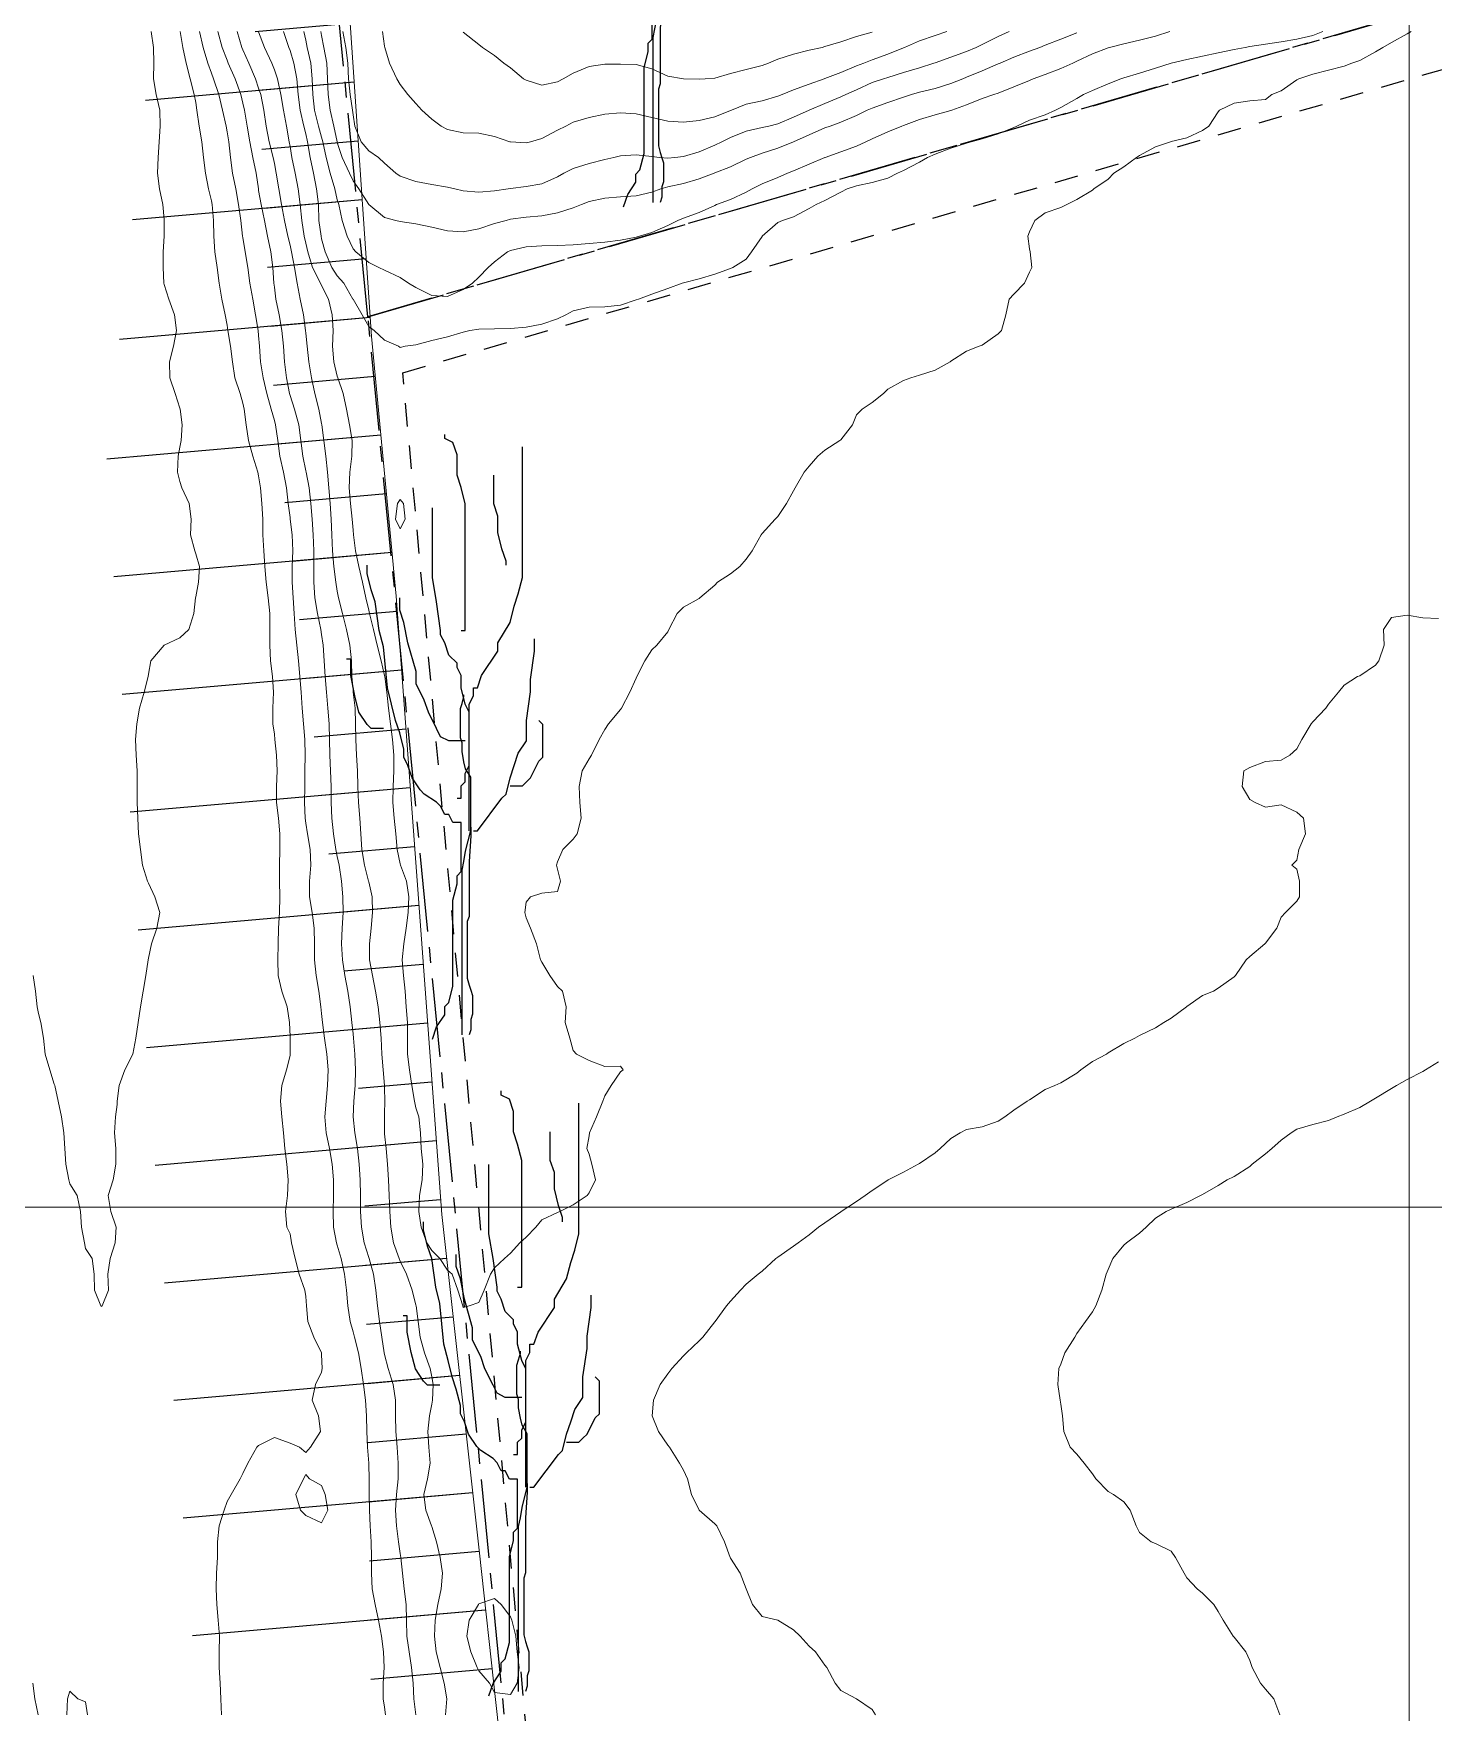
# Model space of a CAD drawing. Header units: centimetres. Extents: x 0 to 642158, y -847 to 649707.
# Drawn here: x 617123.1 to 617167.6, y 621171.3 to 621224.7 of the extents above; entities that cross this region are included whole.
import ezdxf

# ---------------------------------------------------------------- set-up
doc = ezdxf.new("R2010")
doc.units = ezdxf.units.CM
doc.header["$MEASUREMENT"] = 0
doc.linetypes.add('CENTERX2', pattern=[4, 2.5, -0.5, 0.5, -0.5])
doc.linetypes.add('JIS_02_0.7', pattern=[1.35, 0.75, -0.6])
for name, color, linetype, lineweight in [('MEV_grille', 254, 'Continuous', 9), ('MEV_schema paysager_V', 7, 'Continuous', 20), ('MEV_vegetal_V', 7, 'Continuous', 25), ('WAL_parcellaire agricole', 7, 'JIS_02_0.7', 25), ('WAL_topographie 0.5', 253, 'Continuous', 20)]:
    doc.layers.add(name, color=color, linetype=linetype, lineweight=lineweight)
doc.layers.add('MEV_schema paysager_Ha', color=7, linetype='Continuous', lineweight=25, transparency=0.13)
doc.layers.add('SPW_parcellaire cadastral', color=7, linetype='CENTERX2', lineweight=25, true_color=0xff0542)
picture_1 = doc.add_image_def('image2.png', size_in_pixel=(6614, 11023))

# ---------------------------------------------------------------- blocks, each defined once
blk = doc.blocks.new('legende vegetal')
at = {"layer": 'MEV_vegetal_V'}
for points in [[(617141.751, 621218.992), (617141.881, 621219.382), (617142.141, 621219.772), (617142.141, 621220.031), (617142.27, 621220.161), (617142.4, 621220.681), (617142.4, 621223.408), (617142.53, 621223.928), (617142.53, 621224.188), (617142.66, 621224.317), (617142.66, 621225.876)], [(617142.694, 621219.127), (617142.694, 621224.369), (617142.749, 621224.642), (617142.803, 621224.97), (617142.967, 621225.625), (617142.967, 621227.317), (617142.803, 621227.59), (617142.749, 621227.808), (617142.694, 621228.136), (617142.694, 621228.409), (617142.639, 621228.573), (617142.639, 621229.501), (617142.694, 621229.665), (617142.749, 621229.883), (617142.749, 621229.938)], [(617142.967, 621225.734), (617142.967, 621225.461), (617142.913, 621224.642), (617142.913, 621222.895), (617142.858, 621222.731), (617142.858, 621220.929), (617142.913, 621220.711), (617142.967, 621220.547), (617143.022, 621220.383), (617143.022, 621219.783), (617142.967, 621219.619), (617142.967, 621219.291), (617142.913, 621219.127)], [(617136.586, 621205.518), (617136.716, 621205.518), (617136.716, 621209.544), (617136.586, 621210.064), (617136.457, 621210.454), (617136.457, 621211.103), (617136.326, 621211.492), (617136.067, 621211.622), (617136.067, 621211.753)], [(617136.457, 621200.193), (617136.586, 621200.193), (617136.586, 621200.583), (617136.716, 621200.712), (617136.716, 621200.972), (617136.846, 621201.232), (617136.846, 621203.18), (617136.976, 621203.44), (617136.976, 621203.7), (617137.106, 621203.7), (617137.236, 621204.089), (617137.756, 621204.869), (617137.756, 621205.129), (617138.145, 621205.778), (617138.276, 621206.297), (617138.405, 621206.687), (617138.535, 621207.206), (617138.535, 621211.363)], [(617138.015, 621207.596), (617138.015, 621207.726), (617137.886, 621208.116), (617137.756, 621208.635), (617137.756, 621209.155), (617137.626, 621209.544), (617137.626, 621210.454)], [(617136.846, 621199.154), (617136.846, 621202.92), (617136.716, 621203.18), (617136.586, 621203.7), (617136.586, 621204.089), (617136.457, 621204.349), (617136.457, 621204.479), (617136.196, 621204.739), (617136.067, 621205.129), (617135.937, 621205.388), (617135.937, 621205.518), (617135.807, 621206.427), (617135.677, 621207.206), (617135.677, 621209.415)], [(617135.677, 621192.53), (617135.807, 621192.919), (617136.067, 621193.309), (617136.067, 621193.569), (617136.196, 621193.699), (617136.326, 621194.218), (617136.326, 621196.946), (617136.457, 621197.465), (617136.457, 621197.725), (617136.586, 621197.855), (617136.586, 621199.414), (617136.326, 621199.414), (617136.196, 621199.673), (617136.067, 621199.673), (617135.937, 621199.933), (617135.807, 621200.063), (617135.417, 621200.323), (617135.287, 621200.453), (617135.027, 621200.842), (617134.897, 621201.232), (617134.767, 621201.492), (617134.767, 621201.751), (617134.638, 621202.271), (617134.507, 621202.661), (617134.377, 621203.18), (617134.248, 621203.7), (617134.118, 621204.998), (617133.987, 621205.518), (617133.858, 621206.427), (617133.728, 621206.817), (617133.598, 621207.336), (617133.598, 621207.596)], [(617136.716, 621202.011), (617136.196, 621202.011), (617135.937, 621202.141), (617135.807, 621202.401), (617135.547, 621202.92), (617135.417, 621203.31), (617135.157, 621203.83), (617135.157, 621204.219), (617134.897, 621205.129), (617134.767, 621205.778), (617134.638, 621206.167), (617134.638, 621206.557)], [(617136.976, 621199.154), (617137.106, 621199.154), (617137.886, 621200.193), (617138.015, 621200.323), (617138.145, 621200.842), (617138.276, 621201.232), (617138.405, 621201.622), (617138.665, 621202.011), (617138.665, 621202.661), (617138.795, 621203.57), (617138.795, 621203.96), (617138.925, 621204.869), (617138.925, 621205.258)], [(617134.118, 621202.401), (617133.728, 621202.401), (617133.598, 621202.531), (617133.338, 621202.92), (617133.208, 621203.44), (617133.078, 621204.089), (617133.078, 621204.609), (617132.948, 621204.609)], [(617136.62, 621192.665), (617136.62, 621197.906), (617136.675, 621198.18), (617136.73, 621198.507), (617136.894, 621199.162), (617136.894, 621200.855), (617136.73, 621201.128), (617136.675, 621201.346), (617136.62, 621201.674), (617136.62, 621201.947), (617136.565, 621202.11), (617136.565, 621203.038), (617136.62, 621203.203), (617136.675, 621203.421), (617136.675, 621203.475)], [(617138.145, 621200.583), (617138.535, 621200.583), (617138.665, 621200.712), (617138.795, 621200.842), (617139.055, 621201.362), (617139.185, 621201.492), (617139.185, 621202.531), (617139.055, 621202.661)], [(617136.894, 621199.271), (617136.894, 621198.998), (617136.839, 621198.18), (617136.839, 621196.432), (617136.784, 621196.269), (617136.784, 621194.467), (617136.839, 621194.248), (617136.894, 621194.085), (617136.948, 621193.921), (617136.948, 621193.32), (617136.894, 621193.157), (617136.894, 621192.829), (617136.839, 621192.665)], [(617138.382, 621184.651), (617138.512, 621184.651), (617138.512, 621188.677), (617138.382, 621189.196), (617138.252, 621189.586), (617138.252, 621190.236), (617138.122, 621190.625), (617137.862, 621190.755), (617137.862, 621190.885)], [(617138.252, 621179.326), (617138.382, 621179.326), (617138.382, 621179.715), (617138.512, 621179.845), (617138.512, 621180.105), (617138.642, 621180.365), (617138.642, 621182.313), (617138.772, 621182.572), (617138.772, 621182.832), (617138.902, 621182.832), (617139.032, 621183.222), (617139.551, 621184.001), (617139.551, 621184.261), (617139.941, 621184.91), (617140.071, 621185.43), (617140.201, 621185.82), (617140.331, 621186.339), (617140.331, 621190.495)], [(617139.811, 621186.729), (617139.811, 621186.858), (617139.681, 621187.248), (617139.551, 621187.768), (617139.551, 621188.288), (617139.422, 621188.677), (617139.422, 621189.586)], [(617138.642, 621178.286), (617138.642, 621182.053), (617138.512, 621182.313), (617138.382, 621182.832), (617138.382, 621183.222), (617138.252, 621183.482), (617138.252, 621183.612), (617137.992, 621183.871), (617137.862, 621184.261), (617137.732, 621184.521), (617137.732, 621184.651), (617137.603, 621185.56), (617137.473, 621186.339), (617137.473, 621188.547)], [(617137.473, 621171.662), (617137.603, 621172.052), (617137.862, 621172.442), (617137.862, 621172.702), (617137.992, 621172.831), (617138.122, 621173.351), (617138.122, 621176.078), (617138.252, 621176.598), (617138.252, 621176.858), (617138.382, 621176.988), (617138.382, 621178.546), (617138.122, 621178.546), (617137.992, 621178.806), (617137.862, 621178.806), (617137.732, 621179.066), (617137.603, 621179.196), (617137.213, 621179.455), (617137.083, 621179.585), (617136.823, 621179.975), (617136.693, 621180.365), (617136.563, 621180.624), (617136.563, 621180.884), (617136.433, 621181.403), (617136.303, 621181.793), (617136.173, 621182.313), (617136.043, 621182.832), (617135.913, 621184.131), (617135.783, 621184.651), (617135.654, 621185.56), (617135.524, 621185.95), (617135.394, 621186.469), (617135.394, 621186.729)], [(617138.512, 621181.144), (617137.992, 621181.144), (617137.732, 621181.274), (617137.603, 621181.533), (617137.343, 621182.053), (617137.213, 621182.443), (617136.953, 621182.962), (617136.953, 621183.352), (617136.693, 621184.261), (617136.563, 621184.91), (617136.433, 621185.3), (617136.433, 621185.69)], [(617138.772, 621178.286), (617138.902, 621178.286), (617139.681, 621179.326), (617139.811, 621179.455), (617139.941, 621179.975), (617140.071, 621180.365), (617140.201, 621180.754), (617140.461, 621181.144), (617140.461, 621181.793), (617140.591, 621182.702), (617140.591, 621183.092), (617140.721, 621184.001), (617140.721, 621184.391)], [(617135.913, 621181.533), (617135.524, 621181.533), (617135.394, 621181.664), (617135.134, 621182.053), (617135.004, 621182.572), (617134.874, 621183.222), (617134.874, 621183.741), (617134.744, 621183.741)], [(617138.416, 621171.798), (617138.416, 621177.039), (617138.471, 621177.312), (617138.525, 621177.64), (617138.689, 621178.295), (617138.689, 621179.987), (617138.525, 621180.26), (617138.471, 621180.479), (617138.416, 621180.807), (617138.416, 621181.079), (617138.361, 621181.243), (617138.361, 621182.171), (617138.416, 621182.335), (617138.471, 621182.553), (617138.471, 621182.608)], [(617139.941, 621179.715), (617140.331, 621179.715), (617140.461, 621179.845), (617140.591, 621179.975), (617140.851, 621180.495), (617140.981, 621180.624), (617140.981, 621181.664), (617140.851, 621181.793)], [(617138.689, 621178.404), (617138.689, 621178.131), (617138.635, 621177.312), (617138.635, 621175.565), (617138.58, 621175.401), (617138.58, 621173.599), (617138.635, 621173.381), (617138.689, 621173.217), (617138.743, 621173.054), (617138.743, 621172.453), (617138.689, 621172.289), (617138.689, 621171.961), (617138.635, 621171.798)]]:
    blk.add_lwpolyline(points, dxfattribs=at)
blk = doc.blocks.new('*U114')
at = {"layer": 'MEV_grille', "transparency": 33554687}
blk.add_lwpolyline([(-1338.461, 0), (1338.461, 0)], dxfattribs=at)
blk = doc.blocks.new('*U115')
at = {"layer": 'MEV_grille', "color": 0, "linetype": 'ByBlock', "lineweight": -2, "transparency": 16777216}
blk.add_blockref('*U114', (0, -1200), dxfattribs=at)
blk = doc.blocks.new('*U112')
at = {"layer": 'MEV_grille', "transparency": 33554687}
blk.add_lwpolyline([(0, 1825.476), (0, -1825.476)], dxfattribs=at)
blk = doc.blocks.new('*U113')
at = {"layer": 'MEV_grille', "color": 0, "linetype": 'ByBlock', "lineweight": -2, "transparency": 16777216}
blk.add_blockref('*U112', (1800, 0), dxfattribs=at)

msp = doc.modelspace()

# ---------------------------------------------------------------- hatches: boundary and pattern name
at = {"layer": 'MEV_schema paysager_Ha', "transparency": 33554687}
h = msp.add_hatch(dxfattribs=at)
h.set_pattern_fill('ANSI31', color=60, scale=30, angle=320)
h.paths.add_polyline_path([(617169.617, 620973.194), (617165.143, 620997.552), (617163.049, 621011.729), (617162.573, 621023.432), (617161.336, 621028.189), (617160.67, 621031.995), (617159.432, 621036.467), (617156.475, 621053.969), (617156.906, 621060.001), (617157.984, 621066.14), (617158.414, 621069.802), (617158.199, 621075.295), (617157.014, 621080.142), (617155.505, 621084.988), (617154.751, 621088.973), (617151.842, 621094.789), (617149.148, 621099.205), (617146.994, 621101.252), (617145.377, 621102.544), (617143.546, 621103.621), (617141.391, 621107.391), (617140.307, 621121.334), (617138.581, 621134.515), (617137.596, 621148.681), (617137.947, 621158.301), (617138.342, 621166.601), (617137.255, 621176.482), (617136.069, 621187.153), (617134.618, 621206.801), (617133.841, 621215.056), (617132.235, 621238.569), (617131.105, 621276.162), (617130.662, 621320.72), (617129.383, 621365.826), (617128.171, 621391.821), (617126.408, 621441.701), (617124.527, 621449.888), (617124.527, 621453.399), (617124.884, 621455.482), (617126.075, 621456.85), (617127.265, 621458.873), (617127.265, 621461.254), (617125.649, 621473.672), (617125.524, 621482.896), (617125.025, 621497.979), (617124.776, 621519.544), (617124.92, 621540.094), (617125.983, 621565.584), (617126.337, 621580.453), (617126.163, 621598.374), (617127.186, 621608.874), (617130.532, 621615.192), (617131.834, 621617.887), (617134.298, 621627.22), (617135.042, 621631.96), (617135.135, 621640.047), (617136.158, 621649.713), (617136.911, 621670.5), (617129.26, 621649.205), (617124.61, 621628.36), (617120.259, 621606.016), (617117.259, 621583.371), (617115.237, 621541.083), (617114.562, 621520.401), (617115.536, 621487.717), (617112.094, 621474.528), (617111.291, 621462.83), (617115.078, 621434.173), (617114.685, 621412.686), (617116.517, 621383.817), (617118.213, 621359.713), (617121.633, 621297.519), (617122.293, 621280.379), (617124.809, 621252.783), (617126.661, 621222.595), (617125.403, 621211.007), (617126.795, 621190.875), (617128.52, 621169.158), (617130.485, 621161.793), (617131.444, 621155.186), (617130.649, 621150.827), (617132.125, 621142.753), (617132.79, 621125.456), (617134.954, 621111.319), (617137.702, 621098.468), (617139.749, 621087.381), (617141.795, 621083.246), (617143.417, 621082.42), (617144.557, 621081.575), (617145.493, 621080.194), (617145.463, 621077.083), (617144.023, 621074.463), (617144.278, 621071.03), (617145.295, 621066.579), (617147.455, 621053.531), (617147.76, 621048.137), (617148.575, 621044.067), (617151.222, 621037.452), (617151.12, 621031.956), (617151.633, 621023.148), (617154.427, 621011.658), (617158.897, 620988.919), (617162.537, 620970.568), (617168.729, 620939.186), (617182.921, 620879.156), (617188.263, 620855.446), (617193.71, 620854.003), (617187.498, 620892.108), (617176.811, 620939.879)])
h = msp.add_hatch(dxfattribs=at)
h.set_pattern_fill('ANSI31', color=60, scale=15, angle=320)
h.paths.add_polyline_path([(617169.617, 620973.194), (617165.143, 620997.552), (617163.049, 621011.729), (617162.573, 621023.432), (617161.336, 621028.189), (617160.67, 621031.995), (617159.432, 621036.467), (617156.475, 621053.969), (617156.906, 621060.001), (617157.984, 621066.14), (617158.414, 621069.802), (617158.199, 621075.295), (617157.014, 621080.142), (617155.505, 621084.988), (617154.751, 621088.973), (617151.842, 621094.789), (617149.148, 621099.205), (617146.994, 621101.252), (617145.377, 621102.544), (617143.546, 621103.621), (617141.391, 621107.391), (617140.307, 621121.334), (617138.581, 621134.515), (617137.596, 621148.681), (617137.947, 621158.301), (617138.342, 621166.601), (617137.255, 621176.482), (617136.069, 621187.153), (617134.618, 621206.801), (617133.841, 621215.056), (617132.235, 621238.569), (617131.105, 621276.162), (617130.662, 621320.72), (617129.383, 621365.826), (617128.171, 621391.821), (617126.408, 621441.701), (617124.527, 621449.888), (617124.527, 621453.399), (617124.884, 621455.482), (617126.075, 621456.85), (617127.265, 621458.873), (617127.265, 621461.254), (617125.649, 621473.672), (617125.524, 621482.896), (617125.025, 621497.979), (617124.776, 621519.544), (617124.92, 621540.094), (617125.983, 621565.584), (617126.337, 621580.453), (617126.163, 621598.374), (617127.186, 621608.874), (617130.532, 621615.192), (617131.834, 621617.887), (617134.298, 621627.22), (617135.042, 621631.96), (617135.135, 621640.047), (617136.158, 621649.713), (617136.911, 621670.5), (617132.957, 621648.368), (617129.989, 621627.895), (617123.162, 621605.493), (617122.123, 621583.834), (617121.418, 621540.656), (617120.578, 621519.454), (617120.8, 621487.646), (617120.576, 621474.663), (617119.681, 621463.134), (617121.439, 621434.424), (617121.208, 621413.2), (617123.756, 621383.971), (617124.633, 621359.105), (617126.907, 621297.599), (617127.217, 621280.099), (617128.476, 621252.652), (617130.286, 621222.294), (617130.788, 621212.114), (617133.595, 621189.8), (617133.864, 621168.997), (617134.545, 621163.04), (617136.407, 621155.367), (617136.033, 621153.22), (617137.061, 621150.231), (617136.705, 621143.134), (617138.509, 621125.82), (617138.985, 621114.157), (617141.16, 621102.299), (617147.01, 621090.064), (617151.616, 621087.22), (617153.107, 621084.646), (617154.311, 621082.965), (617155.38, 621081.272), (617156.272, 621077.352), (617156.539, 621073.164), (617152.956, 621057.576), (617153.92, 621035.982), (617159.694, 621019.068), (617160.419, 620997.657), (617177.679, 620920.157), (617193.56, 620854.923), (617187.498, 620892.108)])

# ---------------------------------------------------------------- linework, layer by layer
at = {"layer": 'MEV_schema paysager_V', "color": 7, "true_color": 0xffffff}
msp.add_lwpolyline([(617140.307, 621121.334), (617138.581, 621134.515), (617137.596, 621148.681), (617137.947, 621158.301), (617138.342, 621166.601), (617137.255, 621176.482), (617136.069, 621187.153), (617134.618, 621206.801), (617133.841, 621215.056), (617132.235, 621238.569)], dxfattribs=at)
at = {"layer": 'SPW_parcellaire cadastral'}
for points in [[(617201.035, 621235.28), (617133.725, 621215.689), (617131.404, 621239.475), (617134.863, 621279.597), (617137.651, 621349.657), (617132.11, 621409.755), (617135.38, 621410.293), (617136.513, 621406.936), (617140.785, 621394.676), (617159.465, 621344.465), (617169.362, 621317.866), (617174.805, 621303.598), (617201.035, 621235.28)], [(617241.275, 621070.317), (617169.567, 621047.434), (617166.894, 621049.214), (617162.686, 621066.403), (617160.38, 621076.829), (617156.839, 621097.39), (617148.682, 621109.262), (617140.291, 621148.374), (617133.725, 621215.689), (617201.035, 621235.28), (617206.182, 621236.778), (617209.847, 621217.085), (617219.866, 621163.255), (617220.777, 621158.785), (617223.168, 621146.016), (617230.543, 621107.747), (617231.474, 621096.827), (617231.832, 621092.068), (617237.43, 621089.618), (617241.275, 621070.317)]]:
    msp.add_lwpolyline(points, dxfattribs=at)
at = {"layer": 'WAL_parcellaire agricole'}
msp.add_lwpolyline([(617235.845, 621089.917), (617230.845, 621089.917), (617187.846, 621087.912), (617168.846, 621086.909), (617161.846, 621088.909), (617149.844, 621102.907), (617144.843, 621113.906), (617141.84, 621136.906), (617134.831, 621213.904), (617205.078, 621234.412), (617212.832, 621203.663), (617217.084, 621181.164), (617220.336, 621164.165), (617230.843, 621108.416), (617235.845, 621089.917)], dxfattribs=at)
at = {"layer": 'WAL_topographie 0.5'}
for points in [[(617123.084, 621194.75), (617123.157, 621194.25), (617123.216, 621193.75), (617123.25, 621193.54), (617123.333, 621193.25), (617123.408, 621192.75), (617123.465, 621192.25), (617123.619, 621191.75), (617123.75, 621191.288), (617123.77, 621191.25), (617123.883, 621190.75), (617123.987, 621190.25), (617124.06, 621189.75), (617124.095, 621189.25), (617124.128, 621188.75), (617124.219, 621188.25), (617124.25, 621188.125), (617124.488, 621187.75), (617124.588, 621187.25), (617124.619, 621186.75), (617124.718, 621186.25), (617124.75, 621186.066), (617124.964, 621185.75), (617125.024, 621185.25), (617125.03, 621184.75), (617125.24, 621184.25), (617125.25, 621184.226), (617125.273, 621184.25), (617125.477, 621184.75), (617125.456, 621185.25), (617125.536, 621185.75), (617125.696, 621186.25), (617125.718, 621186.75), (617125.55, 621187.25), (617125.471, 621187.75), (617125.628, 621188.25), (617125.717, 621188.75), (617125.71, 621189.25), (617125.671, 621189.75), (617125.699, 621190.25), (617125.75, 621190.65), (617125.757, 621190.75), (617125.817, 621191.25), (617126, 621191.75), (617126.25, 621192.25), (617126.25, 621192.25), (617126.348, 621192.75), (617126.422, 621193.25), (617126.491, 621193.75), (617126.578, 621194.25), (617126.661, 621194.75), (617126.741, 621195.25), (617126.75, 621195.3), (617126.85, 621195.75), (617127.02, 621196.25), (617127.107, 621196.75), (617126.953, 621197.25), (617126.75, 621197.679), (617126.717, 621197.75), (617126.559, 621198.25), (617126.494, 621198.75), (617126.432, 621199.25), (617126.41, 621199.75), (617126.392, 621200.25), (617126.386, 621200.75), (617126.391, 621201.25), (617126.353, 621201.75), (617126.332, 621202.25), (617126.379, 621202.75), (617126.459, 621203.25), (617126.616, 621203.75), (617126.741, 621204.25), (617126.75, 621204.321), (617126.823, 621204.75), (617127.25, 621205.25), (617127.25, 621205.25), (617127.75, 621205.483), (617128.037, 621205.75), (617128.19, 621206.25), (617128.244, 621206.75), (617128.25, 621206.781), (617128.34, 621207.25), (617128.372, 621207.75), (617128.25, 621208.15), (617128.218, 621208.25), (617128.083, 621208.75), (617128.105, 621209.25), (617128.047, 621209.75), (617127.812, 621210.25), (617127.75, 621210.45), (617127.674, 621210.75), (617127.695, 621211.25), (617127.75, 621211.546), (617127.784, 621211.75), (617127.819, 621212.25), (617127.758, 621212.75), (617127.75, 621212.776), (617127.601, 621213.25), (617127.423, 621213.75), (617127.414, 621214.25), (617127.546, 621214.75), (617127.641, 621215.25), (617127.58, 621215.75), (617127.392, 621216.25), (617127.25, 621216.712), (617127.239, 621216.75), (617127.212, 621217.25), (617127.219, 621217.75), (617127.243, 621218.25), (617127.25, 621218.625), (617127.253, 621218.75), (617127.25, 621218.776), (617127.203, 621219.25), (617127.103, 621219.75), (617127.033, 621220.25), (617127.058, 621220.75), (617127.088, 621221.25), (617127.119, 621221.75), (617127.11, 621222.25), (617126.999, 621222.75), (617126.91, 621223.25), (617126.922, 621223.75), (617126.907, 621224.25), (617126.837, 621224.75)], [(617129.072, 621171.25), (617129.052, 621171.75), (617129.024, 621172.25), (617128.999, 621172.75), (617129.001, 621173.25), (617129.007, 621173.75), (617128.969, 621174.25), (617128.926, 621174.75), (617128.905, 621175.25), (617128.911, 621175.75), (617128.938, 621176.25), (617128.94, 621176.75), (617128.995, 621177.25), (617129.156, 621177.75), (617129.25, 621178.023), (617129.373, 621178.25), (617129.668, 621178.75), (617129.75, 621178.917), (617129.908, 621179.25), (617130.194, 621179.75), (617130.25, 621179.81), (617130.75, 621180.065), (617131.25, 621179.885), (617131.546, 621179.75), (617131.75, 621179.583), (617131.895, 621179.75), (617132.214, 621180.25), (617132.158, 621180.75), (617131.949, 621181.25), (617132.058, 621181.75), (617132.25, 621182.143), (617132.271, 621182.25), (617132.25, 621182.7), (617132.246, 621182.75), (617132.003, 621183.25), (617131.809, 621183.75), (617131.771, 621184.25), (617131.75, 621184.542), (617131.718, 621184.75), (617131.543, 621185.25), (617131.408, 621185.75), (617131.293, 621186.25), (617131.25, 621186.536), (617131.145, 621186.75), (617131.103, 621187.25), (617131.167, 621187.75), (617131.191, 621188.25), (617131.147, 621188.75), (617131.081, 621189.25), (617131.036, 621189.75), (617130.985, 621190.25), (617130.946, 621190.75), (617130.991, 621191.25), (617131.138, 621191.75), (617131.25, 621192.2), (617131.256, 621192.25), (617131.252, 621192.75), (617131.25, 621192.806), (617131.229, 621193.25), (617131.155, 621193.75), (617130.983, 621194.25), (617130.866, 621194.75), (617130.862, 621195.25), (617130.868, 621195.75), (617130.88, 621196.25), (617130.915, 621196.75), (617130.922, 621197.25), (617130.917, 621197.75), (617130.916, 621198.25), (617130.923, 621198.75), (617130.924, 621199.25), (617130.877, 621199.75), (617130.819, 621200.25), (617130.82, 621200.75), (617130.837, 621201.25), (617130.818, 621201.75), (617130.765, 621202.25), (617130.75, 621202.422), (617130.704, 621202.75), (617130.706, 621203.25), (617130.727, 621203.75), (617130.687, 621204.25), (617130.63, 621204.75), (617130.604, 621205.25), (617130.609, 621205.75), (617130.608, 621206.25), (617130.553, 621206.75), (617130.488, 621207.25), (617130.451, 621207.75), (617130.411, 621208.25), (617130.388, 621208.75), (617130.379, 621209.25), (617130.349, 621209.75), (617130.305, 621210.25), (617130.25, 621210.627), (617130.226, 621210.75), (617130.07, 621211.25), (617129.928, 621211.75), (617129.852, 621212.25), (617129.79, 621212.75), (617129.75, 621212.939), (617129.661, 621213.25), (617129.499, 621213.75), (617129.416, 621214.25), (617129.357, 621214.75), (617129.276, 621215.25), (617129.25, 621215.417), (617129.19, 621215.75), (617129.084, 621216.25), (617128.994, 621216.75), (617128.931, 621217.25), (617128.86, 621217.75), (617128.825, 621218.25), (617128.817, 621218.75), (617128.774, 621219.25), (617128.75, 621219.371), (617128.661, 621219.75), (617128.558, 621220.25), (617128.499, 621220.75), (617128.441, 621221.25), (617128.365, 621221.75), (617128.291, 621222.25), (617128.25, 621222.497), (617128.204, 621222.75), (617128.077, 621223.25), (617127.947, 621223.75), (617127.845, 621224.25), (617127.758, 621224.75)], [(617134.281, 621171.25), (617134.25, 621171.486), (617134.212, 621171.75), (617134.213, 621172.25), (617134.236, 621172.75), (617134.221, 621173.25), (617134.15, 621173.75), (617134.063, 621174.25), (617133.954, 621174.75), (617133.857, 621175.25), (617133.833, 621175.75), (617133.842, 621176.25), (617133.828, 621176.75), (617133.796, 621177.25), (617133.777, 621177.75), (617133.768, 621178.25), (617133.762, 621178.75), (617133.75, 621179.204), (617133.748, 621179.25), (617133.707, 621179.75), (617133.684, 621180.25), (617133.675, 621180.75), (617133.648, 621181.25), (617133.587, 621181.75), (617133.506, 621182.25), (617133.421, 621182.75), (617133.297, 621183.25), (617133.25, 621183.422), (617133.155, 621183.75), (617133.081, 621184.25), (617133.042, 621184.75), (617132.984, 621185.25), (617132.869, 621185.75), (617132.75, 621186.18), (617132.729, 621186.25), (617132.635, 621186.75), (617132.618, 621187.25), (617132.629, 621187.75), (617132.627, 621188.25), (617132.591, 621188.75), (617132.507, 621189.25), (617132.401, 621189.75), (617132.357, 621190.25), (617132.395, 621190.75), (617132.443, 621191.25), (617132.457, 621191.75), (617132.422, 621192.25), (617132.343, 621192.75), (617132.278, 621193.25), (617132.25, 621193.541), (617132.23, 621193.75), (617132.163, 621194.25), (617132.081, 621194.75), (617132.031, 621195.25), (617132.026, 621195.75), (617132.013, 621196.25), (617131.952, 621196.75), (617131.872, 621197.25), (617131.868, 621197.75), (617131.907, 621198.25), (617131.885, 621198.75), (617131.803, 621199.25), (617131.75, 621199.585), (617131.725, 621199.75), (617131.703, 621200.25), (617131.715, 621200.75), (617131.722, 621201.25), (617131.729, 621201.75), (617131.72, 621202.25), (617131.678, 621202.75), (617131.638, 621203.25), (617131.606, 621203.75), (617131.564, 621204.25), (617131.519, 621204.75), (617131.464, 621205.25), (617131.414, 621205.75), (617131.383, 621206.25), (617131.346, 621206.75), (617131.312, 621207.25), (617131.316, 621207.75), (617131.338, 621208.25), (617131.321, 621208.75), (617131.256, 621209.25), (617131.25, 621209.302), (617131.19, 621209.75), (617131.137, 621210.25), (617131.036, 621210.75), (617130.929, 621211.25), (617130.863, 621211.75), (617130.786, 621212.25), (617130.75, 621212.391), (617130.654, 621212.75), (617130.51, 621213.25), (617130.39, 621213.75), (617130.315, 621214.25), (617130.283, 621214.75), (617130.25, 621215.093), (617130.233, 621215.25), (617130.152, 621215.75), (617130.062, 621216.25), (617129.969, 621216.75), (617129.903, 621217.25), (617129.826, 621217.75), (617129.75, 621218.206), (617129.742, 621218.25), (617129.682, 621218.75), (617129.614, 621219.25), (617129.522, 621219.75), (617129.422, 621220.25), (617129.353, 621220.75), (617129.302, 621221.25), (617129.25, 621221.564), (617129.214, 621221.75), (617129.106, 621222.25), (617128.986, 621222.75), (617128.816, 621223.25), (617128.75, 621223.428), (617128.638, 621223.75), (617128.488, 621224.25), (617128.366, 621224.75)], [(617135.249, 621171.25), (617135.188, 621171.75), (617135.16, 621172.25), (617135.113, 621172.75), (617135.032, 621173.25), (617134.965, 621173.75), (617134.954, 621174.25), (617134.939, 621174.75), (617134.872, 621175.25), (617134.818, 621175.75), (617134.773, 621176.25), (617134.75, 621176.377), (617134.7, 621176.75), (617134.627, 621177.25), (617134.603, 621177.75), (617134.637, 621178.25), (617134.68, 621178.75), (617134.687, 621179.25), (617134.648, 621179.75), (617134.606, 621180.25), (617134.6, 621180.75), (617134.595, 621181.25), (617134.521, 621181.75), (617134.365, 621182.25), (617134.25, 621182.702), (617134.241, 621182.75), (617134.169, 621183.25), (617134.095, 621183.75), (617134.029, 621184.25), (617133.98, 621184.75), (617133.904, 621185.25), (617133.76, 621185.75), (617133.75, 621185.783), (617133.609, 621186.25), (617133.518, 621186.75), (617133.489, 621187.25), (617133.487, 621187.75), (617133.477, 621188.25), (617133.446, 621188.75), (617133.389, 621189.25), (617133.309, 621189.75), (617133.251, 621190.25), (617133.273, 621190.75), (617133.322, 621191.25), (617133.329, 621191.75), (617133.303, 621192.25), (617133.264, 621192.75), (617133.25, 621192.893), (617133.213, 621193.25), (617133.157, 621193.75), (617133.086, 621194.25), (617132.99, 621194.75), (617132.911, 621195.25), (617132.884, 621195.75), (617132.9, 621196.25), (617132.932, 621196.75), (617132.93, 621197.25), (617132.882, 621197.75), (617132.805, 621198.25), (617132.75, 621198.531), (617132.706, 621198.75), (617132.627, 621199.25), (617132.576, 621199.75), (617132.558, 621200.25), (617132.556, 621200.75), (617132.53, 621201.25), (617132.508, 621201.75), (617132.504, 621202.25), (617132.488, 621202.75), (617132.453, 621203.25), (617132.402, 621203.75), (617132.361, 621204.25), (617132.336, 621204.75), (617132.298, 621205.25), (617132.25, 621205.588), (617132.228, 621205.75), (617132.12, 621206.25), (617132.032, 621206.75), (617132, 621207.25), (617132.001, 621207.75), (617132, 621208.25), (617131.985, 621208.75), (617131.948, 621209.25), (617131.906, 621209.75), (617131.854, 621210.25), (617131.759, 621210.75), (617131.75, 621210.793), (617131.653, 621211.25), (617131.595, 621211.75), (617131.523, 621212.25), (617131.386, 621212.75), (617131.25, 621213.181), (617131.229, 621213.25), (617131.131, 621213.75), (617131.076, 621214.25), (617131.04, 621214.75), (617130.992, 621215.25), (617130.901, 621215.75), (617130.801, 621216.25), (617130.75, 621216.632), (617130.734, 621216.75), (617130.702, 621217.25), (617130.639, 621217.75), (617130.535, 621218.25), (617130.435, 621218.75), (617130.331, 621219.25), (617130.25, 621219.703), (617130.241, 621219.75), (617130.167, 621220.25), (617130.07, 621220.75), (617129.967, 621221.25), (617129.881, 621221.75), (617129.799, 621222.25), (617129.75, 621222.48), (617129.687, 621222.75), (617129.505, 621223.25), (617129.287, 621223.75), (617129.25, 621223.841), (617129.093, 621224.25), (617128.953, 621224.75)], [(617136.184, 621171.25), (617136.229, 621171.75), (617136.152, 621172.25), (617136.015, 621172.75), (617135.897, 621173.25), (617135.835, 621173.75), (617135.865, 621174.25), (617135.945, 621174.75), (617136.048, 621175.25), (617136.091, 621175.75), (617136.022, 621176.25), (617135.904, 621176.75), (617135.75, 621177.23), (617135.744, 621177.25), (617135.564, 621177.75), (617135.505, 621178.25), (617135.612, 621178.75), (617135.707, 621179.25), (617135.664, 621179.75), (617135.627, 621180.25), (617135.686, 621180.75), (617135.75, 621181.118), (617135.775, 621181.25), (617135.795, 621181.75), (617135.75, 621181.995), (617135.699, 621182.25), (617135.519, 621182.75), (617135.382, 621183.25), (617135.323, 621183.75), (617135.253, 621184.25), (617135.25, 621184.263), (617135.13, 621184.75), (617134.954, 621185.25), (617134.75, 621185.664), (617134.715, 621185.75), (617134.537, 621186.25), (617134.451, 621186.75), (617134.415, 621187.25), (617134.4, 621187.75), (617134.377, 621188.25), (617134.343, 621188.75), (617134.299, 621189.25), (617134.25, 621189.714), (617134.247, 621189.75), (617134.246, 621190.25), (617134.25, 621190.35), (617134.264, 621190.75), (617134.25, 621191.179), (617134.248, 621191.25), (617134.206, 621191.75), (617134.168, 621192.25), (617134.14, 621192.75), (617134.105, 621193.25), (617134.047, 621193.75), (617133.967, 621194.25), (617133.864, 621194.75), (617133.778, 621195.25), (617133.775, 621195.75), (617133.827, 621196.25), (617133.867, 621196.75), (617133.859, 621197.25), (617133.75, 621197.728), (617133.746, 621197.75), (617133.61, 621198.25), (617133.526, 621198.75), (617133.497, 621199.25), (617133.465, 621199.75), (617133.424, 621200.25), (617133.407, 621200.75), (617133.394, 621201.25), (617133.364, 621201.75), (617133.335, 621202.25), (617133.329, 621202.75), (617133.315, 621203.25), (617133.256, 621203.75), (617133.25, 621203.821), (617133.217, 621204.25), (617133.203, 621204.75), (617133.147, 621205.25), (617133.041, 621205.75), (617132.916, 621206.25), (617132.791, 621206.75), (617132.75, 621206.965), (617132.702, 621207.25), (617132.645, 621207.75), (617132.6, 621208.25), (617132.575, 621208.75), (617132.554, 621209.25), (617132.519, 621209.75), (617132.478, 621210.25), (617132.44, 621210.75), (617132.391, 621211.25), (617132.324, 621211.75), (617132.258, 621212.25), (617132.25, 621212.293), (617132.164, 621212.75), (617132.036, 621213.25), (617131.928, 621213.75), (617131.849, 621214.25), (617131.789, 621214.75), (617131.75, 621215.162), (617131.742, 621215.25), (617131.672, 621215.75), (617131.568, 621216.25), (617131.47, 621216.75), (617131.389, 621217.25), (617131.296, 621217.75), (617131.25, 621217.96), (617131.176, 621218.25), (617131.073, 621218.75), (617130.98, 621219.25), (617130.888, 621219.75), (617130.812, 621220.25), (617130.75, 621220.562), (617130.711, 621220.75), (617130.586, 621221.25), (617130.49, 621221.75), (617130.417, 621222.25), (617130.319, 621222.75), (617130.25, 621222.956), (617130.153, 621223.25), (617129.936, 621223.75), (617129.75, 621224.173), (617129.718, 621224.25), (617129.566, 621224.75)], [(617136.942, 621184.25), (617136.75, 621184.193), (617136.735, 621184.25), (617136.583, 621184.75), (617136.398, 621185.25), (617136.25, 621185.385), (617136.004, 621185.75), (617135.75, 621186.004), (617135.595, 621186.25), (617135.412, 621186.75), (617135.337, 621187.25), (617135.368, 621187.75), (617135.446, 621188.25), (617135.465, 621188.75), (617135.414, 621189.25), (617135.394, 621189.75), (617135.339, 621190.25), (617135.25, 621190.542), (617135.202, 621190.75), (617135.117, 621191.25), (617135.044, 621191.75), (617134.981, 621192.25), (617134.984, 621192.75), (617134.985, 621193.25), (617134.941, 621193.75), (617134.909, 621194.25), (617134.856, 621194.75), (617134.807, 621195.25), (617134.861, 621195.75), (617134.943, 621196.25), (617135.003, 621196.75), (617135.026, 621197.25), (617134.953, 621197.75), (617134.762, 621198.25), (617134.75, 621198.294), (617134.651, 621198.75), (617134.611, 621199.25), (617134.553, 621199.75), (617134.512, 621200.25), (617134.521, 621200.75), (617134.546, 621201.25), (617134.545, 621201.75), (617134.501, 621202.25), (617134.437, 621202.75), (617134.378, 621203.25), (617134.33, 621203.75), (617134.261, 621204.25), (617134.25, 621204.288), (617134.145, 621204.75), (617134.015, 621205.25), (617133.902, 621205.75), (617133.779, 621206.25), (617133.75, 621206.362), (617133.659, 621206.75), (617133.549, 621207.25), (617133.439, 621207.75), (617133.332, 621208.25), (617133.263, 621208.75), (617133.25, 621208.899), (617133.227, 621209.25), (617133.172, 621209.75), (617133.127, 621210.25), (617133.147, 621210.75), (617133.209, 621211.25), (617133.218, 621211.75), (617133.137, 621212.25), (617133.044, 621212.75), (617132.934, 621213.25), (617132.768, 621213.75), (617132.75, 621213.801), (617132.638, 621214.25), (617132.598, 621214.75), (617132.615, 621215.25), (617132.585, 621215.75), (617132.468, 621216.25), (617132.25, 621216.682), (617132.217, 621216.75), (617131.967, 621217.25), (617131.816, 621217.75), (617131.75, 621218.027), (617131.698, 621218.25), (617131.62, 621218.75), (617131.574, 621219.25), (617131.505, 621219.75), (617131.411, 621220.25), (617131.309, 621220.75), (617131.25, 621221.095), (617131.222, 621221.25), (617131.137, 621221.75), (617131.043, 621222.25), (617130.957, 621222.75), (617130.85, 621223.25), (617130.75, 621223.54), (617130.666, 621223.75), (617130.432, 621224.25), (617130.25, 621224.745)], [(617134.908, 621214.75), (617134.75, 621214.708), (617134.696, 621214.75), (617134.25, 621214.944), (617133.918, 621215.25), (617133.75, 621215.372), (617133.544, 621215.75), (617133.25, 621216.242), (617133.247, 621216.25), (617132.953, 621216.75), (617132.75, 621216.992), (617132.582, 621217.25), (617132.365, 621217.75), (617132.25, 621218.167), (617132.233, 621218.25), (617132.168, 621218.75), (617132.148, 621219.25), (617132.091, 621219.75), (617131.992, 621220.25), (617131.89, 621220.75), (617131.805, 621221.25), (617131.75, 621221.504), (617131.692, 621221.75), (617131.57, 621222.25), (617131.505, 621222.75), (617131.46, 621223.25), (617131.368, 621223.75), (617131.25, 621224.148), (617131.209, 621224.25), (617131.036, 621224.75)], [(617137.048, 621216.75), (617136.75, 621216.55), (617136.25, 621216.333), (617135.75, 621216.364), (617135.25, 621216.615), (617135.016, 621216.75), (617134.75, 621216.935), (617134.25, 621217.164), (617134.074, 621217.25), (617133.75, 621217.407), (617133.337, 621217.75), (617133.25, 621217.842), (617133.06, 621218.25), (617132.907, 621218.75), (617132.8, 621219.25), (617132.75, 621219.407), (617132.672, 621219.75), (617132.524, 621220.25), (617132.394, 621220.75), (617132.288, 621221.25), (617132.25, 621221.396), (617132.158, 621221.75), (617132.029, 621222.25), (617131.973, 621222.75), (617131.957, 621223.25), (617131.906, 621223.75), (617131.797, 621224.25), (617131.75, 621224.482), (617131.686, 621224.75)], [(617138.114, 621218.75), (617137.75, 621218.654), (617137.25, 621218.485), (617136.75, 621218.386), (617136.25, 621218.42), (617135.75, 621218.539), (617135.25, 621218.643), (617134.75, 621218.712), (617134.608, 621218.75), (617134.25, 621218.846), (617133.757, 621219.25), (617133.75, 621219.256), (617133.434, 621219.75), (617133.25, 621220.005), (617133.135, 621220.25), (617132.909, 621220.75), (617132.75, 621221.228), (617132.745, 621221.25), (617132.641, 621221.75), (617132.523, 621222.25), (617132.456, 621222.75), (617132.443, 621223.25), (617132.414, 621223.75), (617132.324, 621224.25), (617132.25, 621224.628), (617132.229, 621224.75)], [(617138.181, 621219.75), (617137.75, 621219.687), (617137.25, 621219.643), (617136.75, 621219.694), (617136.486, 621219.75), (617136.25, 621219.806), (617135.75, 621219.889), (617135.25, 621219.985), (617134.75, 621220.155), (617134.613, 621220.25), (617134.25, 621220.572), (617134.064, 621220.75), (617133.75, 621220.958), (617133.513, 621221.25), (617133.308, 621221.75), (617133.25, 621222.1), (617133.234, 621222.25), (617133.157, 621222.75), (617133.108, 621223.25), (617133.086, 621223.75), (617133.02, 621224.25), (617132.931, 621224.75)], [(617138.89, 621221.25), (617138.75, 621221.214), (617138.25, 621221.245), (617138.229, 621221.25), (617137.75, 621221.419), (617137.25, 621221.519), (617136.75, 621221.535), (617136.25, 621221.641), (617136.05, 621221.75), (617135.75, 621221.968), (617135.438, 621222.25), (617135.25, 621222.465), (617134.997, 621222.75), (617134.75, 621223.069), (617134.639, 621223.25), (617134.412, 621223.75), (617134.258, 621224.25), (617134.25, 621224.293), (617134.184, 621224.75)], [(617164.068, 621224.75), (617163.75, 621224.623), (617163.25, 621224.508), (617162.75, 621224.43), (617162.25, 621224.347), (617161.75, 621224.275), (617161.601, 621224.25), (617161.25, 621224.184), (617160.75, 621224.077), (617160.25, 621223.975), (617159.75, 621223.868), (617159.256, 621223.75), (617159.25, 621223.748), (617158.75, 621223.584), (617158.25, 621223.428), (617157.75, 621223.281), (617157.654, 621223.25), (617157.25, 621223.09), (617156.75, 621222.882), (617156.469, 621222.75), (617156.25, 621222.622), (617155.75, 621222.337), (617155.575, 621222.25), (617155.25, 621222.106), (617154.75, 621221.936), (617154.351, 621221.75), (617154.25, 621221.703), (617153.75, 621221.496), (617153.25, 621221.343), (617152.897, 621221.25), (617152.75, 621221.203), (617152.25, 621221.044), (617151.75, 621220.85), (617151.513, 621220.75), (617151.25, 621220.603), (617150.75, 621220.336), (617150.554, 621220.25), (617150.25, 621220.097), (617149.75, 621219.95), (617149.25, 621219.843), (617148.959, 621219.75), (617148.75, 621219.651), (617148.25, 621219.383), (617147.973, 621219.25), (617147.75, 621219.125), (617147.25, 621218.864), (617146.904, 621218.75), (617146.75, 621218.687), (617146.257, 621218.25), (617146.25, 621218.24), (617145.911, 621217.75), (617145.75, 621217.519), (617145.326, 621217.25), (617145.25, 621217.216), (617144.75, 621217.039), (617144.25, 621216.891), (617143.75, 621216.764), (617143.708, 621216.75), (617143.25, 621216.589), (617142.75, 621216.4), (617142.321, 621216.25), (617142.25, 621216.22), (617141.75, 621216.055), (617141.25, 621216.002), (617140.75, 621215.995), (617140.25, 621215.871), (617140.009, 621215.75), (617139.75, 621215.622), (617139.25, 621215.447), (617138.75, 621215.359), (617138.25, 621215.308), (617137.75, 621215.301), (617137.25, 621215.294), (617136.961, 621215.25), (617136.75, 621215.202), (617136.25, 621215.051), (617135.75, 621214.931), (617135.25, 621214.789), (617134.908, 621214.75)], [(617144.437, 621223.25), (617144.25, 621223.238), (617143.75, 621223.25), (617143.75, 621223.25), (617143.25, 621223.338), (617142.75, 621223.562), (617142.25, 621223.708), (617141.75, 621223.716), (617141.25, 621223.715), (617140.75, 621223.638), (617140.25, 621223.427), (617139.925, 621223.25), (617139.75, 621223.157), (617139.25, 621223.047), (617138.75, 621223.204), (617138.669, 621223.25), (617138.25, 621223.595), (617138.042, 621223.75), (617137.75, 621223.988), (617137.364, 621224.25), (617137.25, 621224.346), (617136.75, 621224.736)], [(617166.88, 621224.75), (617166.75, 621224.684), (617166.25, 621224.405), (617165.976, 621224.25), (617165.75, 621224.105), (617165.25, 621223.832), (617164.99, 621223.75), (617164.75, 621223.654), (617164.25, 621223.524), (617163.75, 621223.394), (617163.308, 621223.25), (617163.25, 621223.215), (617162.75, 621222.872), (617162.448, 621222.75), (617162.25, 621222.596), (617161.75, 621222.554), (617161.25, 621222.481), (617160.793, 621222.25), (617160.75, 621222.199), (617160.453, 621221.75), (617160.25, 621221.602), (617159.75, 621221.376), (617159.25, 621221.254), (617159.231, 621221.25), (617158.75, 621221.09), (617158.25, 621220.808), (617158.154, 621220.75), (617157.75, 621220.455), (617157.43, 621220.25), (617157.25, 621220.063), (617156.795, 621219.75), (617156.75, 621219.712), (617156.25, 621219.412), (617155.94, 621219.25), (617155.75, 621219.161), (617155.25, 621218.989), (617154.917, 621218.75), (617154.75, 621218.383), (617154.699, 621218.25), (617154.75, 621217.85), (617154.773, 621217.75), (617154.821, 621217.25), (617154.75, 621217.1), (617154.591, 621216.75), (617154.25, 621216.409), (617154.104, 621216.25), (617154, 621215.75), (617153.859, 621215.25), (617153.75, 621215.144), (617153.25, 621214.783), (617153.15, 621214.75), (617152.75, 621214.59), (617152.25, 621214.273), (617152.227, 621214.25), (617151.75, 621213.994), (617151.25, 621213.83), (617150.981, 621213.75), (617150.75, 621213.664), (617150.25, 621213.381), (617150.114, 621213.25), (617149.75, 621212.964), (617149.434, 621212.75), (617149.25, 621212.566), (617149.125, 621212.25), (617148.75, 621211.776), (617148.719, 621211.75), (617148.25, 621211.45), (617148.023, 621211.25), (617147.75, 621210.934), (617147.583, 621210.75), (617147.305, 621210.25), (617147.25, 621210.15), (617147.028, 621209.75), (617146.75, 621209.333), (617146.669, 621209.25), (617146.25, 621208.802), (617146.217, 621208.75), (617145.934, 621208.25), (617145.75, 621207.977), (617145.542, 621207.75), (617145.25, 621207.511), (617144.839, 621207.25), (617144.75, 621207.154), (617144.273, 621206.75), (617144.25, 621206.733), (617143.75, 621206.456), (617143.55, 621206.25), (617143.292, 621205.75), (617143.25, 621205.667), (617142.909, 621205.25), (617142.75, 621205.104), (617142.526, 621204.75), (617142.275, 621204.25), (617142.25, 621204.194), (617142.045, 621203.75), (617141.782, 621203.25), (617141.75, 621203.202), (617141.37, 621202.75), (617141.25, 621202.562), (617141.071, 621202.25), (617140.83, 621201.75), (617140.75, 621201.632), (617140.533, 621201.25), (617140.436, 621200.75), (617140.456, 621200.25), (617140.5, 621199.75), (617140.375, 621199.25), (617140.25, 621199.083), (617139.917, 621198.75), (617139.75, 621198.361), (617139.713, 621198.25), (617139.75, 621198.125), (617139.847, 621197.75), (617139.75, 621197.417), (617139.25, 621197.359), (617138.893, 621197.25), (617138.75, 621197.083), (617138.706, 621196.75), (617138.75, 621196.583), (617138.893, 621196.25), (617139.077, 621195.75), (617139.212, 621195.25), (617139.25, 621195.167), (617139.5, 621194.75), (617139.75, 621194.393), (617139.904, 621194.25), (617140.023, 621193.75), (617139.991, 621193.25), (617140.144, 621192.75), (617140.25, 621192.361), (617140.35, 621192.25), (617140.75, 621192.05), (617141.25, 621191.85), (617141.75, 621191.861), (617141.833, 621191.75), (617141.75, 621191.687), (617141.458, 621191.25), (617141.25, 621190.917), (617141.19, 621190.75), (617140.984, 621190.25), (617140.771, 621189.75), (617140.75, 621189.65), (617140.683, 621189.25), (617140.75, 621189.068), (617140.84, 621188.75), (617140.954, 621188.25), (617140.75, 621187.841), (617140.693, 621187.75), (617140.25, 621187.458), (617139.827, 621187.25), (617139.75, 621187.217), (617139.25, 621186.982), (617139.064, 621186.75), (617138.75, 621186.431), (617138.548, 621186.25), (617138.25, 621185.925), (617138.061, 621185.75), (617137.75, 621185.455), (617137.621, 621185.25), (617137.419, 621184.75), (617137.25, 621184.358), (617136.942, 621184.25)], [(617159.205, 621224.75), (617158.75, 621224.605), (617158.25, 621224.477), (617157.75, 621224.367), (617157.288, 621224.25), (617157.25, 621224.238), (617156.75, 621224.044), (617156.25, 621223.809), (617156.122, 621223.75), (617155.75, 621223.578), (617155.25, 621223.384), (617154.867, 621223.25), (617154.75, 621223.201), (617154.25, 621222.992), (617153.75, 621222.791), (617153.621, 621222.75), (617153.25, 621222.625), (617152.75, 621222.428), (617152.279, 621222.25), (617152.25, 621222.239), (617151.75, 621222.11), (617151.25, 621221.962), (617150.75, 621221.77), (617150.693, 621221.75), (617150.25, 621221.565), (617149.75, 621221.343), (617149.553, 621221.25), (617149.25, 621221.109), (617148.75, 621220.929), (617148.26, 621220.75), (617148.25, 621220.746), (617147.75, 621220.537), (617147.25, 621220.327), (617147.061, 621220.25), (617146.75, 621220.112), (617146.25, 621219.912), (617145.931, 621219.75), (617145.75, 621219.652), (617145.25, 621219.417), (617144.797, 621219.25), (617144.75, 621219.227), (617144.25, 621219.004), (617143.75, 621218.822), (617143.571, 621218.75), (617143.25, 621218.592), (617142.75, 621218.364), (617142.356, 621218.25), (617142.25, 621218.215), (617141.75, 621218.119), (617141.25, 621218.054), (617140.75, 621218.018), (617140.25, 621217.977), (617139.75, 621217.947), (617139.25, 621217.942), (617138.75, 621217.909), (617138.25, 621217.794), (617138.156, 621217.75), (617137.75, 621217.429), (617137.545, 621217.25), (617137.25, 621216.947), (617137.048, 621216.75)], [(617156.25, 621224.712), (617155.75, 621224.506), (617155.25, 621224.316), (617155.074, 621224.25), (617154.75, 621224.126), (617154.25, 621223.935), (617153.817, 621223.75), (617153.75, 621223.722), (617153.25, 621223.499), (617152.75, 621223.298), (617152.626, 621223.25), (617152.25, 621223.102), (617151.75, 621222.945), (617151.25, 621222.825), (617150.998, 621222.75), (617150.75, 621222.669), (617150.25, 621222.498), (617149.75, 621222.322), (617149.589, 621222.25), (617149.25, 621222.086), (617148.75, 621221.873), (617148.41, 621221.75), (617148.25, 621221.689), (617147.75, 621221.472), (617147.25, 621221.251), (617147.248, 621221.25), (617146.75, 621221.042), (617146.25, 621220.886), (617145.879, 621220.75), (617145.75, 621220.693), (617145.25, 621220.456), (617144.75, 621220.258), (617144.729, 621220.25), (617144.25, 621220.066), (617143.75, 621219.927), (617143.25, 621219.813), (617143.03, 621219.75), (617142.75, 621219.649), (617142.25, 621219.53), (617141.75, 621219.495), (617141.25, 621219.454), (617140.75, 621219.351), (617140.514, 621219.25), (617140.25, 621219.151), (617139.75, 621218.985), (617139.25, 621218.898), (617138.75, 621218.853), (617138.25, 621218.784), (617138.114, 621218.75)], [(617154.104, 621224.75), (617153.75, 621224.597), (617153.25, 621224.338), (617153.053, 621224.25), (617152.75, 621224.118), (617152.25, 621223.942), (617151.75, 621223.763), (617151.713, 621223.75), (617151.25, 621223.601), (617150.75, 621223.446), (617150.25, 621223.294), (617150.109, 621223.25), (617149.75, 621223.129), (617149.25, 621222.905), (617148.916, 621222.75), (617148.75, 621222.672), (617148.25, 621222.47), (617147.75, 621222.253), (617147.743, 621222.25), (617147.25, 621222.032), (617146.75, 621221.821), (617146.46, 621221.75), (617146.25, 621221.701), (617145.75, 621221.591), (617145.25, 621221.383), (617144.975, 621221.25), (617144.75, 621221.138), (617144.25, 621220.929), (617143.75, 621220.777), (617143.475, 621220.75), (617143.25, 621220.729), (617142.993, 621220.75), (617142.75, 621220.777), (617142.25, 621220.834), (617141.75, 621220.801), (617141.542, 621220.75), (617141.25, 621220.683), (617140.75, 621220.557), (617140.25, 621220.402), (617139.951, 621220.25), (617139.75, 621220.139), (617139.25, 621219.915), (617138.75, 621219.826), (617138.25, 621219.762), (617138.181, 621219.75)], [(617152.122, 621224.75), (617151.75, 621224.626), (617151.25, 621224.459), (617150.777, 621224.25), (617150.75, 621224.239), (617150.25, 621224.032), (617149.75, 621223.858), (617149.483, 621223.75), (617149.25, 621223.659), (617148.75, 621223.45), (617148.25, 621223.26), (617148.222, 621223.25), (617147.75, 621223.084), (617147.25, 621222.897), (617146.889, 621222.75), (617146.75, 621222.696), (617146.25, 621222.555), (617145.75, 621222.446), (617145.275, 621222.25), (617145.25, 621222.24), (617144.75, 621222.042), (617144.25, 621221.925), (617143.75, 621221.871), (617143.25, 621221.9), (617142.75, 621222.025), (617142.25, 621222.138), (617141.75, 621222.17), (617141.25, 621222.123), (617140.75, 621222.016), (617140.25, 621221.867), (617140.018, 621221.75), (617139.75, 621221.621), (617139.25, 621221.356), (617138.89, 621221.25)], [(617149.75, 621224.733), (617149.25, 621224.59), (617148.75, 621224.424), (617148.25, 621224.273), (617148.162, 621224.25), (617147.75, 621224.157), (617147.25, 621224.035), (617146.75, 621223.878), (617146.454, 621223.75), (617146.25, 621223.677), (617145.75, 621223.541), (617145.25, 621223.416), (617144.75, 621223.273), (617144.437, 621223.25)], [(617134.908, 621209.25), (617134.75, 621208.947), (617134.604, 621209.25), (617134.664, 621209.75), (617134.75, 621209.88), (617134.858, 621209.75), (617134.908, 621209.25)], [(617167.75, 621206.094), (617167.25, 621206.118), (617166.75, 621206.2), (617166.25, 621206.125), (617166, 621205.75), (617166.025, 621205.25), (617165.857, 621204.75), (617165.75, 621204.607), (617165.25, 621204.276), (617165.178, 621204.25), (617164.75, 621203.978), (617164.571, 621203.75), (617164.25, 621203.375), (617164.167, 621203.25), (617163.75, 621202.809), (617163.702, 621202.75), (617163.4, 621202.25), (617163.25, 621201.95), (617163.028, 621201.75), (617162.75, 621201.594), (617162.25, 621201.55), (617161.75, 621201.364), (617161.558, 621201.25), (617161.513, 621200.75), (617161.75, 621200.341), (617161.917, 621200.25), (617162.25, 621200.096), (617162.75, 621200.171), (617163.25, 621199.934), (617163.456, 621199.75), (617163.525, 621199.25), (617163.306, 621198.75), (617163.25, 621198.417), (617163.083, 621198.25), (617163.25, 621198.125), (617163.333, 621197.75), (617163.333, 621197.25), (617163.25, 621197.113), (617162.887, 621196.75), (617162.75, 621196.6), (617162.615, 621196.25), (617162.25, 621195.775), (617162.23, 621195.75), (617161.75, 621195.35), (617161.639, 621195.25), (617161.292, 621194.75), (617161.25, 621194.702), (617160.75, 621194.347), (617160.6, 621194.25), (617160.25, 621194.113), (617159.75, 621193.759), (617159.737, 621193.75), (617159.25, 621193.389), (617159.023, 621193.25), (617158.75, 621193.086), (617158.25, 621192.841), (617158.094, 621192.75), (617157.75, 621192.581), (617157.25, 621192.287), (617157.193, 621192.25), (617156.75, 621192.009), (617156.382, 621191.75), (617156.25, 621191.646), (617155.75, 621191.334), (617155.553, 621191.25), (617155.25, 621191.128), (617154.75, 621190.796), (617154.68, 621190.75), (617154.25, 621190.465), (617153.97, 621190.25), (617153.75, 621190.114), (617153.25, 621189.939), (617152.75, 621189.852), (617152.546, 621189.75), (617152.25, 621189.569), (617151.912, 621189.25), (617151.75, 621189.105), (617151.25, 621188.774), (617151.206, 621188.75), (617150.75, 621188.497), (617150.262, 621188.25), (617150.25, 621188.243), (617149.75, 621187.91), (617149.532, 621187.75), (617149.25, 621187.568), (617148.768, 621187.25), (617148.75, 621187.237), (617148.25, 621186.89), (617148.043, 621186.75), (617147.75, 621186.509), (617147.396, 621186.25), (617147.25, 621186.147), (617146.75, 621185.79), (617146.692, 621185.75), (617146.25, 621185.354), (617146.122, 621185.25), (617145.75, 621184.935), (617145.561, 621184.75), (617145.25, 621184.4), (617145.117, 621184.25), (617144.762, 621183.75), (617144.75, 621183.735), (617144.366, 621183.25), (617144.25, 621183.136), (617143.845, 621182.75), (617143.75, 621182.661), (617143.387, 621182.25), (617143.25, 621182.083), (617143.013, 621181.75), (617142.798, 621181.25), (617142.758, 621180.75), (617142.962, 621180.25), (617143.25, 621179.822), (617143.306, 621179.75), (617143.63, 621179.25), (617143.75, 621179.019), (617143.877, 621178.75), (617144.01, 621178.25), (617144.25, 621177.75), (617144.25, 621177.75), (617144.75, 621177.321), (617144.811, 621177.25), (617145.052, 621176.75), (617145.237, 621176.25), (617145.25, 621176.227), (617145.55, 621175.75), (617145.75, 621175.25), (617145.75, 621175.25), (617145.95, 621174.75), (617146.25, 621174.375), (617146.75, 621174.25), (617146.75, 621174.25), (617147.25, 621173.95), (617147.462, 621173.75), (617147.75, 621173.433), (617147.946, 621173.25), (617148.25, 621172.825), (617148.313, 621172.75), (617148.577, 621172.25), (617148.75, 621172.023), (617149.25, 621171.75), (617149.25, 621171.75), (617149.75, 621171.417), (617149.853, 621171.25)], [(617167.75, 621192.008), (617167.34, 621191.75), (617167.25, 621191.692), (617166.75, 621191.44), (617166.417, 621191.25), (617166.25, 621191.158), (617165.75, 621190.847), (617165.592, 621190.75), (617165.25, 621190.553), (617164.75, 621190.336), (617164.528, 621190.25), (617164.25, 621190.141), (617163.75, 621190.01), (617163.25, 621189.863), (617163.061, 621189.75), (617162.75, 621189.509), (617162.456, 621189.25), (617162.25, 621189.078), (617161.825, 621188.75), (617161.75, 621188.681), (617161.25, 621188.363), (617161.036, 621188.25), (617160.75, 621188.068), (617160.25, 621187.79), (617160.179, 621187.75), (617159.75, 621187.532), (617159.25, 621187.319), (617159.096, 621187.25), (617158.75, 621187.036), (617158.457, 621186.75), (617158.25, 621186.557), (617157.828, 621186.25), (617157.75, 621186.179), (617157.393, 621185.75), (617157.25, 621185.397), (617157.189, 621185.25), (617157.045, 621184.75), (617156.853, 621184.25), (617156.75, 621184.06), (617156.533, 621183.75), (617156.25, 621183.364), (617156.192, 621183.25), (617155.875, 621182.75), (617155.75, 621182.397), (617155.686, 621182.25), (617155.653, 621181.75), (617155.726, 621181.25), (617155.75, 621181.125), (617155.795, 621180.75), (617155.836, 621180.25), (617156.038, 621179.75), (617156.25, 621179.53), (617156.483, 621179.25), (617156.75, 621178.902), (617156.856, 621178.75), (617157.25, 621178.344), (617157.417, 621178.25), (617157.75, 621178.019), (617157.95, 621177.75), (617158.136, 621177.25), (617158.25, 621177.042), (617158.618, 621176.75), (617158.75, 621176.689), (617159.25, 621176.45), (617159.393, 621176.25), (617159.663, 621175.75), (617159.75, 621175.596), (617160.083, 621175.25), (617160.25, 621175.118), (617160.607, 621174.75), (617160.75, 621174.533), (617160.909, 621174.25), (617161.225, 621173.75), (617161.25, 621173.719), (617161.625, 621173.25), (617161.75, 621172.972), (617161.825, 621172.75), (617162.094, 621172.25), (617162.25, 621172.061), (617162.511, 621171.75), (617162.702, 621171.25)], [(617132.25, 621177.354), (617132.454, 621177.75), (617132.368, 621178.25), (617132.25, 621178.54), (617131.863, 621178.75), (617131.75, 621178.89), (617131.677, 621178.75), (617131.431, 621178.25), (617131.577, 621177.75), (617131.75, 621177.579), (617132.25, 621177.354)], [(617138.471, 621172.25), (617138.25, 621171.894), (617137.75, 621171.952), (617137.584, 621172.25), (617137.25, 621172.641), (617137.195, 621172.75), (617136.991, 621173.25), (617136.865, 621173.75), (617136.941, 621174.25), (617137.233, 621174.75), (617137.25, 621174.779), (617137.75, 621174.949), (617137.957, 621174.75), (617138.25, 621174.363), (617138.301, 621174.25), (617138.42, 621173.75), (617138.472, 621173.25), (617138.529, 621172.75), (617138.471, 621172.25)], [(617123.078, 621172.25), (617123.138, 621171.75), (617123.243, 621171.25)], [(617124.153, 621171.25), (617124.176, 621171.75), (617124.25, 621172), (617124.5, 621171.75), (617124.75, 621171.663), (617124.815, 621171.25)]]:
    msp.add_lwpolyline(points, dxfattribs=at)

# ---------------------------------------------------------------- block references
at = {"layer": 'MEV_grille', "transparency": 33554687}
for name, p in [('*U113', (615366.814, 620593.644)), ('*U115', (616669.481, 622387.381))]:
    msp.add_blockref(name, p, dxfattribs=at)
at = {"layer": 'MEV_vegetal_V'}
msp.add_blockref('legende vegetal', (0.098, 0.193), dxfattribs=at)

# ---------------------------------------------------------------- pictures from other files: only their frames are drawn
image = msp.add_image(picture_1, insert=(616830.845, 620745.783), size_in_units=(429.466, 715.756), dxfattribs=dict(brightness=75))
image.dxf.flags = 7

doc.saveas('drawing.dxf')
